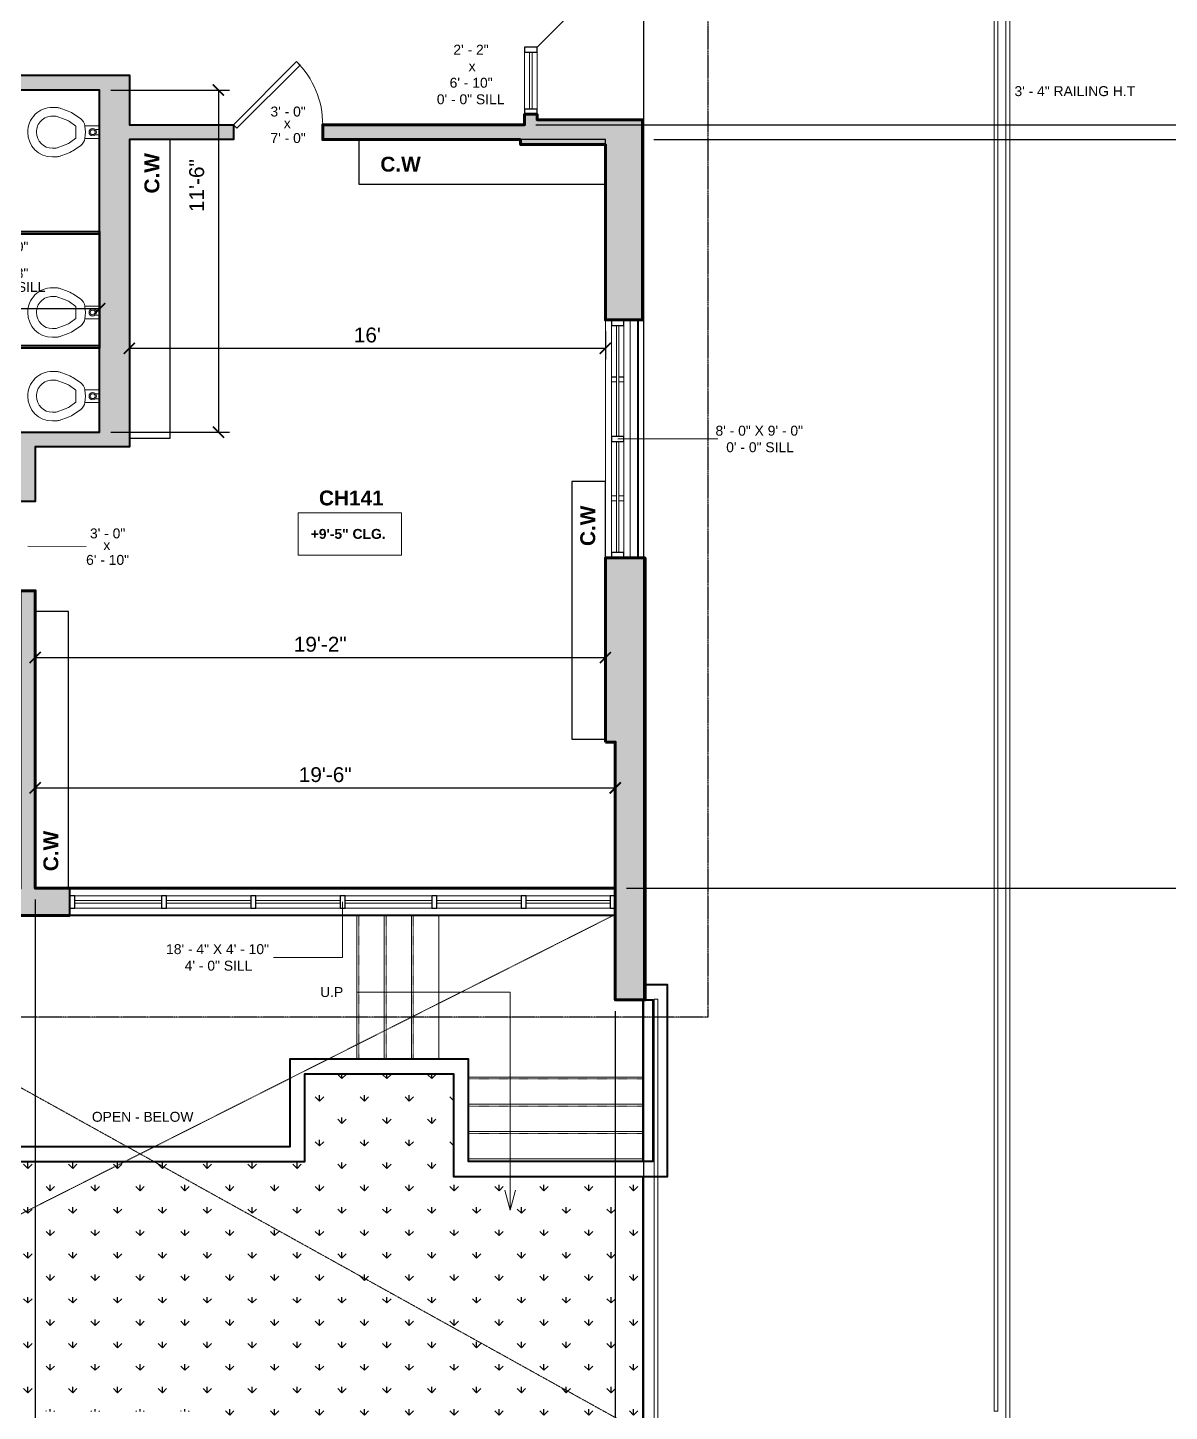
# Model space of a CAD drawing. Header units: inches. Extents: x -2078 to 106214, y -964 to 6385.
# Drawn here: x 26885 to 27346, y 3656 to 4214 of the extents above; entities that cross this region are included whole.
import ezdxf

# ---------------------------------------------------------------- set-up
doc = ezdxf.new("R2010")
doc.units = ezdxf.units.IN
doc.header["$MEASUREMENT"] = 0
doc.linetypes.add('HIDDEN2', pattern=[0.1875, 0.125, -0.0625])
doc.linetypes.add('Overhead 1_16_', pattern=[0.101562, 0.0625, -0.039062])
for name, color, linetype, lineweight in [('A-ANNO', 2, 'Continuous', 5), ('A-ANNO-DIMS', 1, 'Continuous', 9), ('A-CASE', 4, 'Continuous', 9), ('A-DETAIL-1', 4, 'Continuous', 40), ('A-DETAIL-3', 40, 'Continuous', 15), ('A-DETL-THIN', 151, 'Continuous', 9), ('A-DOOR', 1, 'Continuous', 18), ('A-FIXT', 150, 'Continuous', 9), ('A-FLOR', 6, 'Continuous', 18), ('A-GLAZ-CURT', 52, 'Continuous', 9), ('A-GLAZ-CWMG', 51, 'Continuous', 9), ('A-HIDDEN', 2, 'HIDDEN2', 18), ('A-RAILING', 4, 'Continuous', 9), ('A-STRS', 4, 'Continuous', 9), ('A-WALL', 3, 'Continuous', 40), ('A-WINDOWS', 2, 'Continuous', 18), ('Q-CASE', 4, 'Continuous', 30)]:
    doc.layers.add(name, color=color, linetype=linetype, lineweight=lineweight)
doc.layers.add('A-HATCH', color=9, linetype='Continuous')
doc.styles.add('Arial_1', font='arial.ttf', dxfattribs={"height": 0.0625})
doc.styles.add('Arial_2', font='arial.ttf', dxfattribs={"height": 3})
doc.styles.add('Arial_B', font='arialbd.ttf', dxfattribs={"height": 4.5})
doc.styles.add('Arial_B_1', font='arialbd.ttf', dxfattribs={"height": 3})
doc.styles.add('JC', font='arial.ttf', dxfattribs={"height": 0.125})
doc.dimstyles.new('JC-DIMS', dxfattribs={"dimtxt": 0.125, "dimasz": 0.09375, "dimexe": 0.09375, "dimexo": 0.09375, "dimgap": 0.046875, "dimtad": 1, "dimdec": 1, "dimzin": 0, "dimdsep": 46, "dimlunit": 4, "dimtxsty": 'JC', "dimblk": 'ARCHTICK', "dimcen": 0.09, "dimclrd": 1, "dimclre": 1, "dimclrt": 256, "dimadec": 0, "dimazin": 0, "dimtfac": 1, "dimtdec": 1, "dimtofl": 0, "dimtmove": 1, "dimatfit": 3, "dimfxl": 1, "dimtolj": 1, "dimtzin": 0, "dimarcsym": 0})

# ---------------------------------------------------------------- blocks, each defined once
blk = doc.blocks.new('JC_DOOR_SINGLE PANEL - SINGLE DOOR-1525208-3RD FL')
at = {"layer": 'A-DOOR', "lineweight": 30}
for p, q in [((-8.87, -27.04), (16.59, -1.59)), ((18, -3), (-7.46, -28.46)), ((16.59, -1.59), (18, -3)), ((-7.46, -28.46), (-8.87, -27.04))]:
    blk.add_line(p, q, dxfattribs=at)
at = {"layer": 'A-DOOR', "lineweight": 9}
blk.add_arc((18, -3), 36, 180, 225, dxfattribs=at)
blk = doc.blocks.new('System Panel - Glazed-1580688-3RD FL')
at = {"layer": 'A-GLAZ-CURT', "lineweight": 18}
for p, q in [((17.5, 0.5), (-17.5, 0.5)), ((-17.5, 0.5), (-17.5, -0.5)), ((17.5, -0.5), (17.5, 0.5)), ((-17.5, -0.5), (17.5, -0.5))]:
    blk.add_line(p, q, dxfattribs=at)
blk = doc.blocks.new('Instance - Opening - 16_ x 24_-1685121-3RD FL')
at = {"layer": 'A-WINDOWS'}
for p, q in [((-110, -5.5), (-110, 5.5)), ((-110, 5.5), (110, 5.5)), ((110, 5.5), (110, -5.5)), ((110, -5.5), (-110, -5.5))]:
    blk.add_line(p, q, dxfattribs=at)
blk = doc.blocks.new('System Panel - Glazed-V5-3RD FL')
at = {"layer": 'A-GLAZ-CURT', "lineweight": 18}
for p, q in [((17, 0.5), (-17, 0.5)), ((-17, 0.5), (-17, -0.5)), ((17, -0.5), (17, 0.5)), ((-17, -0.5), (17, -0.5))]:
    blk.add_line(p, q, dxfattribs=at)
blk = doc.blocks.new('Rectangular Mullion - 2_5_ x 5_ rectangular-V2-3RD FL')
at = {"layer": 'A-GLAZ-CWMG', "lineweight": 30}
for p, q in [((0, 2.5), (-2, 2.5)), ((-2, 2.5), (-2, -2.5)), ((0, -2.5), (0, 2.5)), ((-2, -2.5), (0, -2.5))]:
    blk.add_line(p, q, dxfattribs=at)
blk = doc.blocks.new('Rectangular Mullion - 2_5_ x 5_ rectangular-V3-3RD FL')
at = {"layer": 'A-GLAZ-CWMG', "lineweight": 30}
for p, q in [((-2, 2.5), (0, 2.5)), ((-2, -2.5), (-2, 2.5)), ((0, 2.5), (0, -2.5)), ((0, -2.5), (-2, -2.5))]:
    blk.add_line(p, q, dxfattribs=at)
blk = doc.blocks.new('Rectangular Mullion - 2_5_ x 5_ rectangular-1575378-3RD FL')
at = {"layer": 'A-GLAZ-CWMG'}
for p, q in [((206.91, 464.57), (171.91, 464.57)), ((206.91, 459.57), (171.91, 459.57))]:
    blk.add_line(p, q, dxfattribs=at)
blk = doc.blocks.new('Rectangular Mullion - 2_5_ x 5_ rectangular-V4-3RD FL')
at = {"layer": 'A-GLAZ-CWMG', "lineweight": 30}
for p, q in [((-1, 2.5), (1, 2.5)), ((-1, -2.5), (-1, 2.5)), ((1, 2.5), (1, -2.5)), ((1, -2.5), (-1, -2.5))]:
    blk.add_line(p, q, dxfattribs=at)
blk = doc.blocks.new('Rectangular Mullion - 2_5_ x 5_ rectangular-1580683-3RD FL')
at = {"layer": 'A-GLAZ-CWMG'}
for p, q in [((-513.2, -381.94), (-547.2, -381.94)), ((-513.2, -386.94), (-547.2, -386.94))]:
    blk.add_line(p, q, dxfattribs=at)
blk = doc.blocks.new('Door-Curtain-Wall-Double-Storefront - Door-Curtain-Wall-Double-Storefront-1672611-3RD FL')
at = {"layer": 'A-DOOR', "lineweight": 9}
for p, q in [((-11.56, 26.94), (-36, 2.5)), ((11.56, 26.94), (36, 2.5))]:
    blk.add_line(p, q, dxfattribs=at)
for centre, start, end in [((-36, 0.5), 360, 47.2514), ((36, 0.5), 132.7486, 180)]:
    blk.add_arc(centre, 36, start, end, dxfattribs=at)
blk = doc.blocks.new('System Panel - Glazed-1672614-3RD FL')
at = {"layer": 'A-GLAZ-CURT', "lineweight": 18}
for p, q in [((11.5, 0.5), (-11.5, 0.5)), ((-11.5, 0.5), (-11.5, -0.5)), ((11.5, -0.5), (11.5, 0.5)), ((-11.5, -0.5), (11.5, -0.5))]:
    blk.add_line(p, q, dxfattribs=at)
blk = doc.blocks.new('Rectangular Mullion - 2_5_ x 5_ rectangular-1579280-3RD FL')
at = {"layer": 'A-GLAZ-CWMG'}
for p, q in [((978.8, 182.32), (978.8, 205.32)), ((983.8, 205.32), (983.8, 182.32))]:
    blk.add_line(p, q, dxfattribs=at)
blk = doc.blocks.new('Rectangular Mullion - 2_5_ x 5_ rectangular-1672617-3RD FL')
at = {"layer": 'A-GLAZ-CWMG', "lineweight": 30}
for p, q in [((-2, 2.5), (0, 2.5)), ((-2, -2.5), (-2, 2.5)), ((0, 2.5), (0, -2.5)), ((0, -2.5), (-2, -2.5))]:
    blk.add_line(p, q, dxfattribs=at)
blk = doc.blocks.new('Rectangular Mullion - 2_5_ x 5_ rectangular-1672610-3RD FL')
at = {"layer": 'A-GLAZ-CWMG', "lineweight": 30}
for p, q in [((-1, 2.5), (1, 2.5)), ((-1, -2.5), (-1, 2.5)), ((1, 2.5), (1, -2.5)), ((1, -2.5), (-1, -2.5))]:
    blk.add_line(p, q, dxfattribs=at)
blk = doc.blocks.new('Instance - Opening - 16_ x 24_-1672996-3RD FL')
at = {"layer": 'A-WINDOWS'}
for p, q in [((-48, -5), (-48, 5)), ((-48, 5), (48, 5)), ((48, 5), (48, -5)), ((48, -5), (-48, -5))]:
    blk.add_line(p, q, dxfattribs=at)
blk = doc.blocks.new('System Panel - Glazed-1673832-3RD FL')
at = {"layer": 'A-GLAZ-CURT', "lineweight": 18}
for p, q in [((22.39, 0.5), (-22.39, 0.5)), ((-22.39, 0.5), (-22.39, -0.5)), ((22.39, -0.5), (22.39, 0.5)), ((-22.39, -0.5), (22.39, -0.5))]:
    blk.add_line(p, q, dxfattribs=at)
blk = doc.blocks.new('System Panel - Glazed-1673833-3RD FL')
at = {"layer": 'A-GLAZ-CURT', "lineweight": 18}
for p, q in [((22.39, 0.5), (-22.39, 0.5)), ((-22.39, 0.5), (-22.39, -0.5)), ((22.39, -0.5), (22.39, 0.5)), ((-22.39, -0.5), (22.39, -0.5))]:
    blk.add_line(p, q, dxfattribs=at)
blk = doc.blocks.new('Rectangular Mullion - 2_5_ x 5_ rectangular-1673836-3RD FL')
at = {"layer": 'A-GLAZ-CWMG', "lineweight": 30}
for p, q in [((0, 2.5), (-2, 2.5)), ((-2, 2.5), (-2, -2.5)), ((0, -2.5), (0, 2.5)), ((-2, -2.5), (0, -2.5))]:
    blk.add_line(p, q, dxfattribs=at)
blk = doc.blocks.new('Rectangular Mullion - 2_5_ x 5_ rectangular-1673818-3RD FL')
at = {"layer": 'A-GLAZ-CWMG'}
for p, q in [((1013.86, -24.7), (1013.86, -3.93)), ((1018.86, -3.93), (1018.86, -24.7)), ((1015.86, -24.7), (1013.86, -24.7)), ((1018.86, -24.7), (1016.86, -24.7))]:
    blk.add_line(p, q, dxfattribs=at)
blk = doc.blocks.new('Rectangular Mullion - 2_5_ x 5_ rectangular-1673819-3RD FL')
at = {"layer": 'A-GLAZ-CWMG'}
for p, q in [((1013.86, -72.59), (1013.86, -50.7)), ((1018.86, -50.7), (1018.86, -72.59)), ((1015.86, -72.59), (1013.86, -72.59)), ((1018.86, -72.59), (1016.86, -72.59))]:
    blk.add_line(p, q, dxfattribs=at)
blk = doc.blocks.new('Rectangular Mullion - 2_5_ x 5_ rectangular-1673820-3RD FL')
at = {"layer": 'A-GLAZ-CWMG'}
for p, q in [((1013.86, -74.59), (1015.86, -74.59)), ((1013.86, -95.47), (1013.86, -74.59)), ((1016.86, -74.59), (1018.86, -74.59)), ((1018.86, -74.59), (1018.86, -95.47))]:
    blk.add_line(p, q, dxfattribs=at)
blk = doc.blocks.new('Rectangular Mullion - 2_5_ x 5_ rectangular-1673821-3RD FL')
at = {"layer": 'A-GLAZ-CWMG'}
for p, q in [((1013.86, -26.7), (1015.86, -26.7)), ((1013.86, -48.7), (1013.86, -26.7)), ((1016.86, -26.7), (1018.86, -26.7)), ((1018.86, -26.7), (1018.86, -48.7))]:
    blk.add_line(p, q, dxfattribs=at)
blk = doc.blocks.new('Rectangular Mullion - 2_5_ x 5_ rectangular-1673822-3RD FL')
at = {"layer": 'A-GLAZ-CWMG'}
for p, q in [((-1, 0.5), (-1, 2.5)), ((-1, 2.5), (1, 2.5)), ((1, 2.5), (1, 0.5)), ((-1, -2.5), (-1, -0.5)), ((1, -2.5), (-1, -2.5)), ((1, -0.5), (1, -2.5))]:
    blk.add_line(p, q, dxfattribs=at)
blk = doc.blocks.new('Rectangular Mullion - 2_5_ x 5_ rectangular-1673838-3RD FL')
at = {"layer": 'A-GLAZ-CWMG', "lineweight": 30}
for p, q in [((-2, 2.5), (0, 2.5)), ((-2, -2.5), (-2, 2.5)), ((0, 2.5), (0, -2.5)), ((0, -2.5), (-2, -2.5))]:
    blk.add_line(p, q, dxfattribs=at)
blk = doc.blocks.new('Rectangular Mullion - 2_5_ x 5_ rectangular-1673829-3RD FL')
at = {"layer": 'A-GLAZ-CWMG', "lineweight": 30}
for p, q in [((-1, 2.5), (1, 2.5)), ((-1, -2.5), (-1, 2.5)), ((1, 2.5), (1, -2.5)), ((1, -2.5), (-1, -2.5))]:
    blk.add_line(p, q, dxfattribs=at)
blk = doc.blocks.new('Top Rail Type - Top Rail_Internal_-1673952-3RD FL')
at = {"layer": 'A-RAILING'}
for p, q in [((1168.2, 290.14), (1168.2, -441.86)), ((1169.7, -441.86), (1169.7, 290.14)), ((1168.86, -441.86), (1169.04, -441.86))]:
    blk.add_line(p, q, dxfattribs=at)
blk = doc.blocks.new('Top Rail Type - Top Rail_Internal_-V8-3RD FL')
at = {"layer": 'A-RAILING'}
for p, q in [((1168.2, 290.14), (1168.2, -441.86)), ((1169.7, 290.14), (1169.7, -441.86)), ((1169.7, -441.86), (1168.2, -441.86))]:
    blk.add_line(p, q, dxfattribs=at)
blk = doc.blocks.new('Top Rail Type - Top Rail_Internal_-1673970-3RD FL')
at = {"layer": 'A-RAILING'}
for p, q in [((1031.08, -275.68), (1031.08, -453.18)), ((1031.92, -275.68), (1031.74, -275.68)), ((1032.58, -454.68), (1032.58, -275.68)), ((936.83, -453.84), (936.83, -454.02)), ((936.83, -454.68), (1032.58, -454.68)), ((1031.08, -453.18), (952.93, -453.18))]:
    blk.add_line(p, q, dxfattribs=at)
blk.add_open_spline([(1031.74, -453.84), (1031.75, -453.85), (1031.78, -453.89), (1031.83, -453.93), (1031.88, -453.98), (1031.91, -454.01), (1031.92, -454.02)], degree=3, knots=[0.46086968, 0.46086968, 0.46086968, 0.46086968, 0.47916667, 0.5, 0.52083333, 0.53913032, 0.53913032, 0.53913032, 0.53913032], dxfattribs=at)
blk = doc.blocks.new('Top Rail Type - Top Rail_Internal_-V9-3RD FL')
at = {"layer": 'A-RAILING'}
for p, q in [((1032.58, -275.68), (1031.08, -275.68)), ((1031.08, -275.68), (1031.08, -453.18)), ((1032.58, -275.68), (1032.58, -454.68)), ((936.83, -454.68), (936.83, -453.18)), ((1032.58, -454.68), (936.83, -454.68)), ((1031.08, -453.18), (952.93, -453.18))]:
    blk.add_line(p, q, dxfattribs=at)
blk = doc.blocks.new('M_Toilet-Commercial-Wall-3D - 380mm Seat Height-1677993-3RD FL')
at = {"layer": 'A-FIXT'}
for p, q in [((5.94, 25), (5.94, 23.71)), ((6.18, 22.34), (7.5, 18.72)), ((9.44, 23.71), (9.44, 25)), ((10.79, 19.92), (9.47, 23.53)), ((22.41, 23.53), (21.1, 19.92)), ((22.44, 25), (22.44, 23.71)), ((24.38, 18.72), (25.7, 22.34)), ((25.94, 23.71), (25.94, 25)), ((13.47, 15.65), (11.69, 18.18)), ((20.19, 18.18), (18.42, 15.65)), ((8.82, 16.18), (10.6, 13.64)), ((13.44, 11.96), (13.44, 6)), ((13.47, 15.65), (18.42, 15.65)), ((18.44, 6), (18.44, 11.96)), ((21.28, 13.64), (23.06, 16.18)), ((14.93, 6), (14.93, 7.67)), ((16.95, 6), (16.95, 7.67))]:
    blk.add_line(p, q, dxfattribs=at)
for centre, radius, start, end in [((15.94, 25), 10, 90, 180), ((15.94, 25), 10, 360, 90), ((15.94, 25), 6.5, 90, 180), ((15.94, 25), 6.5, 360, 90), ((9.94, 23.71), 4, 180, 200), ((21.94, 23.71), 4, 340, 0), ((17.83, 22.48), 11, 200, 215), ((17.83, 22.48), 7.5, 200, 215), ((14.05, 22.48), 7.5, 325, 340), ((14.05, 22.48), 11, 325, 340), ((13.88, 15.93), 4, 215, 263.7549), ((15.9, 21.78), 10.07, 255.8499, 284.1501), ((18.01, 15.93), 4, 276.2451, 325), ((15.94, 8.78), 1.5, 360, 180), ((15.94, 8.78), 1.5, 180, 0), ((15.94, 8.78), 1, 360, 180), ((15.94, 8.78), 1, 180, 360)]:
    blk.add_arc(centre, radius, start, end, dxfattribs=at)
blk = doc.blocks.new('Casework 24 - Casework 10-1694890-3RD FL')
at = {"layer": 'Q-CASE'}
for p, q in [((-492.8, -208.74), (-592.22, -208.74)), ((-592.22, -208.74), (-592.22, -226.71)), ((-492.8, -226.71), (-492.8, -208.74)), ((-592.22, -226.71), (-492.8, -226.71))]:
    blk.add_line(p, q, dxfattribs=at)
blk = doc.blocks.new('Casework 25 - Casework 10-1694975-3RD FL')
at = {"layer": 'Q-CASE'}
for p, q in [((-600.76, -169.3), (-617.19, -169.3)), ((-617.19, -169.3), (-617.19, -289.81)), ((-600.76, -289.81), (-600.76, -169.3)), ((-617.19, -289.81), (-600.76, -289.81))]:
    blk.add_line(p, q, dxfattribs=at)
blk = doc.blocks.new('Casework 26 - Casework 10-1695036-3RD FL')
at = {"layer": 'Q-CASE'}
for p, q in [((-600.76, -169.3), (-614.26, -169.3)), ((-614.26, -169.3), (-614.26, -280.92)), ((-600.76, -280.92), (-600.76, -169.3)), ((-614.26, -280.92), (-600.76, -280.92))]:
    blk.add_line(p, q, dxfattribs=at)
blk = doc.blocks.new('Casework 27 - Casework 10-1695098-3RD FL')
at = {"layer": 'Q-CASE'}
for p, q in [((-600.76, -176.96), (-614.26, -176.96)), ((-614.26, -176.96), (-614.26, -280.92)), ((-600.76, -280.92), (-600.76, -176.96)), ((-614.26, -280.92), (-600.76, -280.92))]:
    blk.add_line(p, q, dxfattribs=at)
blk = doc.blocks.new('_ArchTick')
at = {"color": 0, "linetype": 'ByBlock', "const_width": 0.15}
blk.add_lwpolyline([(-0.5, -0.5), (0.5, 0.5)], dxfattribs=at)
blk = doc.blocks.new('*D771')
at = {"layer": 'A-ANNO-DIMS', "color": 1, "lineweight": -2, "transparency": 16777216}
for p, q in [((27137.82, 4169.02), (27474.21, 4169.02)), ((27469.71, 3867.02), (27469.71, 4169.02)), ((27126.82, 3867.02), (27474.21, 3867.02))]:
    blk.add_line(p, q, dxfattribs=at)
at = {"layer": 'Defpoints', "color": 0, "transparency": 16777216}
for p in [(27133.32, 4169.02), (27469.71, 4169.02), (27122.32, 3867.02)]:
    blk.add_point(p, dxfattribs=at)
at = {"layer": 'A-ANNO-DIMS', "color": 1, "lineweight": -2, "transparency": 16777216, "xscale": 4.5, "yscale": 4.5, "zscale": 4.5}
for p, rotation in [((27469.71, 4169.02), 90), ((27469.71, 3867.02), 270)]:
    blk.add_blockref('_ArchTick', p, dxfattribs=dict(at, rotation=rotation))
at = {"layer": 'A-ANNO-DIMS', "transparency": 16777216, "insert": (27464.4, 4018.02), "char_height": 6, "width": 0.4874, "attachment_point": 5, "rotation": 90, "style": 'JC'}
blk.add_mtext('\\A1;25\'-2"', dxfattribs=at)
blk = doc.blocks.new('*D773')
at = {"layer": 'A-ANNO-DIMS', "color": 1, "lineweight": -2, "transparency": 16777216}
for p, q in [((26888.32, 3862.52), (26888.32, 3379.5)), ((27122.32, 3817.45), (27122.32, 3379.5)), ((26888.32, 3384), (27122.32, 3384))]:
    blk.add_line(p, q, dxfattribs=at)
at = {"layer": 'Defpoints', "color": 0, "transparency": 16777216}
for p in [(26888.32, 3867.02), (27122.32, 3821.95), (27122.32, 3384)]:
    blk.add_point(p, dxfattribs=at)
at = {"layer": 'A-ANNO-DIMS', "color": 1, "lineweight": -2, "transparency": 16777216, "xscale": 4.5, "yscale": 4.5, "zscale": 4.5, "rotation": 180}
blk.add_blockref('_ArchTick', (26888.32, 3384), dxfattribs=at)
at = {"layer": 'A-ANNO-DIMS', "color": 1, "lineweight": -2, "transparency": 16777216, "xscale": 4.5, "yscale": 4.5, "zscale": 4.5}
blk.add_blockref('_ArchTick', (27122.32, 3384), dxfattribs=at)
at = {"layer": 'A-ANNO-DIMS', "transparency": 16777216, "insert": (27005.32, 3389.32), "char_height": 6, "width": 0.4874, "attachment_point": 5, "style": 'JC'}
blk.add_mtext('\\A1;19\'-6"', dxfattribs=at)
blk = doc.blocks.new('*D797')
at = {"layer": 'A-ANNO-DIMS', "color": 1, "lineweight": -2, "transparency": 16777216}
for p, q in [((27138.26, 4553.02), (27510.8, 4553.02)), ((27506.3, 3867.02), (27506.3, 4553.02)), ((27126.82, 3867.02), (27510.8, 3867.02))]:
    blk.add_line(p, q, dxfattribs=at)
at = {"layer": 'Defpoints', "color": 0, "transparency": 16777216}
for p in [(27133.76, 4553.02), (27506.3, 4553.02), (27122.32, 3867.02)]:
    blk.add_point(p, dxfattribs=at)
at = {"layer": 'A-ANNO-DIMS', "color": 1, "lineweight": -2, "transparency": 16777216, "xscale": 4.5, "yscale": 4.5, "zscale": 4.5}
for p, rotation in [((27506.3, 4553.02), 90), ((27506.3, 3867.02), 270)]:
    blk.add_blockref('_ArchTick', p, dxfattribs=dict(at, rotation=rotation))
at = {"layer": 'A-ANNO-DIMS', "transparency": 16777216, "insert": (27500.98, 4210.02), "char_height": 6, "width": 0.4874, "attachment_point": 5, "rotation": 90, "style": 'JC'}
blk.add_mtext('\\A1;57\'-2"', dxfattribs=at)
blk = doc.blocks.new('*D799')
at = {"layer": 'A-ANNO-DIMS', "color": 1, "lineweight": -2, "transparency": 16777216}
for p, q in [((27088.64, 4308.41), (27474.21, 4308.41)), ((27469.71, 4175.02), (27469.71, 4308.41)), ((27090.26, 4175.02), (27474.21, 4175.02))]:
    blk.add_line(p, q, dxfattribs=at)
at = {"layer": 'Defpoints', "color": 0, "transparency": 16777216}
for p in [(27084.14, 4308.41), (27469.71, 4308.41), (27085.76, 4175.02)]:
    blk.add_point(p, dxfattribs=at)
at = {"layer": 'A-ANNO-DIMS', "color": 1, "lineweight": -2, "transparency": 16777216, "xscale": 4.5, "yscale": 4.5, "zscale": 4.5}
for p, rotation in [((27469.71, 4308.41), 90), ((27469.71, 4175.02), 270)]:
    blk.add_blockref('_ArchTick', p, dxfattribs=dict(at, rotation=rotation))
at = {"layer": 'A-ANNO-DIMS', "transparency": 16777216, "insert": (27460.44, 4241.71), "char_height": 6, "width": 0.7487, "attachment_point": 5, "rotation": 90, "style": 'JC'}
blk.add_mtext('\\A1;11\'-1{\\H1x;\\S1/2;}"', dxfattribs=at)
blk = doc.blocks.new('*D805')
at = {"layer": 'A-ANNO-DIMS', "color": 1, "lineweight": -2, "transparency": 16777216}
for p, q in [((26754.32, 4102.01), (26754.32, 4096.36)), ((26754.32, 4100.86), (26914.32, 4100.86)), ((26914.32, 4102.01), (26914.32, 4096.36))]:
    blk.add_line(p, q, dxfattribs=at)
at = {"layer": 'Defpoints', "color": 0, "transparency": 16777216}
for p in [(26754.32, 4106.51), (26914.32, 4106.51), (26914.32, 4100.86)]:
    blk.add_point(p, dxfattribs=at)
at = {"layer": 'A-ANNO-DIMS', "color": 1, "lineweight": -2, "transparency": 16777216, "xscale": 4.5, "yscale": 4.5, "zscale": 4.5, "rotation": 180}
blk.add_blockref('_ArchTick', (26754.32, 4100.86), dxfattribs=at)
at = {"layer": 'A-ANNO-DIMS', "color": 1, "lineweight": -2, "transparency": 16777216, "xscale": 4.5, "yscale": 4.5, "zscale": 4.5}
blk.add_blockref('_ArchTick', (26914.32, 4100.86), dxfattribs=at)
at = {"layer": 'A-ANNO-DIMS', "transparency": 16777216, "insert": (26834.32, 4106.17), "char_height": 6, "width": 0.4874, "attachment_point": 5, "style": 'JC'}
blk.add_mtext('\\A1;13\'-4"', dxfattribs=at)
blk = doc.blocks.new('*D807')
at = {"layer": 'A-ANNO-DIMS', "color": 1, "lineweight": -2, "transparency": 16777216}
for p, q in [((26888.32, 3908.66), (26888.32, 3903)), ((26888.32, 3907.5), (27122.32, 3907.5)), ((27122.32, 3908.66), (27122.32, 3903))]:
    blk.add_line(p, q, dxfattribs=at)
at = {"layer": 'Defpoints', "color": 0, "transparency": 16777216}
for p in [(26888.32, 3913.16), (27122.32, 3913.16), (27122.32, 3907.5)]:
    blk.add_point(p, dxfattribs=at)
at = {"layer": 'A-ANNO-DIMS', "color": 1, "lineweight": -2, "transparency": 16777216, "xscale": 4.5, "yscale": 4.5, "zscale": 4.5, "rotation": 180}
blk.add_blockref('_ArchTick', (26888.32, 3907.5), dxfattribs=at)
at = {"layer": 'A-ANNO-DIMS', "color": 1, "lineweight": -2, "transparency": 16777216, "xscale": 4.5, "yscale": 4.5, "zscale": 4.5}
blk.add_blockref('_ArchTick', (27122.32, 3907.5), dxfattribs=at)
at = {"layer": 'A-ANNO-DIMS', "transparency": 16777216, "insert": (27005.32, 3912.81), "char_height": 6, "width": 0.4874, "attachment_point": 5, "style": 'JC'}
blk.add_mtext('\\A1;19\'-6"', dxfattribs=at)
blk = doc.blocks.new('*D809')
at = {"layer": 'A-ANNO-DIMS', "color": 1, "lineweight": -2, "transparency": 16777216}
for p, q in [((26888.32, 3961.25), (26888.32, 3955.59)), ((26888.32, 3960.09), (27118.32, 3960.09)), ((27118.32, 3961.25), (27118.32, 3955.59))]:
    blk.add_line(p, q, dxfattribs=at)
at = {"layer": 'Defpoints', "color": 0, "transparency": 16777216}
for p in [(26888.32, 3965.75), (27118.32, 3965.75), (27118.32, 3960.09)]:
    blk.add_point(p, dxfattribs=at)
at = {"layer": 'A-ANNO-DIMS', "color": 1, "lineweight": -2, "transparency": 16777216, "xscale": 4.5, "yscale": 4.5, "zscale": 4.5, "rotation": 180}
blk.add_blockref('_ArchTick', (26888.32, 3960.09), dxfattribs=at)
at = {"layer": 'A-ANNO-DIMS', "color": 1, "lineweight": -2, "transparency": 16777216, "xscale": 4.5, "yscale": 4.5, "zscale": 4.5}
blk.add_blockref('_ArchTick', (27118.32, 3960.09), dxfattribs=at)
at = {"layer": 'A-ANNO-DIMS', "transparency": 16777216, "insert": (27003.32, 3965.4), "char_height": 6, "width": 0.4874, "attachment_point": 5, "style": 'JC'}
blk.add_mtext('\\A1;19\'-2"', dxfattribs=at)
blk = doc.blocks.new('*D811')
at = {"layer": 'A-ANNO-DIMS', "color": 1, "lineweight": -2, "transparency": 16777216}
for p, q in [((27118.32, 4091.75), (27118.32, 4080.36)), ((26926.32, 4086.01), (26926.32, 4080.36)), ((26926.32, 4084.86), (27118.32, 4084.86))]:
    blk.add_line(p, q, dxfattribs=at)
at = {"layer": 'Defpoints', "color": 0, "transparency": 16777216}
for p in [(27118.32, 4096.25), (26926.32, 4090.51), (27118.32, 4084.86)]:
    blk.add_point(p, dxfattribs=at)
at = {"layer": 'A-ANNO-DIMS', "color": 1, "lineweight": -2, "transparency": 16777216, "xscale": 4.5, "yscale": 4.5, "zscale": 4.5, "rotation": 180}
blk.add_blockref('_ArchTick', (26926.32, 4084.86), dxfattribs=at)
at = {"layer": 'A-ANNO-DIMS', "color": 1, "lineweight": -2, "transparency": 16777216, "xscale": 4.5, "yscale": 4.5, "zscale": 4.5}
blk.add_blockref('_ArchTick', (27118.32, 4084.86), dxfattribs=at)
at = {"layer": 'A-ANNO-DIMS', "transparency": 16777216, "insert": (27022.32, 4090.17), "char_height": 6, "width": 0.4874, "attachment_point": 5, "style": 'JC'}
blk.add_mtext("\\A1;16'", dxfattribs=at)
blk = doc.blocks.new('*D705')
at = {"layer": 'A-ANNO-DIMS', "color": 1, "lineweight": -2, "transparency": 16777216}
for p, q in [((26918.82, 4189.02), (26966.74, 4189.02)), ((26962.24, 4189.02), (26962.24, 4051.02)), ((26918.82, 4051.02), (26966.74, 4051.02))]:
    blk.add_line(p, q, dxfattribs=at)
at = {"layer": 'Defpoints', "color": 0, "transparency": 16777216}
for p in [(26914.32, 4189.02), (26914.32, 4051.02), (26962.24, 4051.02)]:
    blk.add_point(p, dxfattribs=at)
at = {"layer": 'A-ANNO-DIMS', "color": 1, "lineweight": -2, "transparency": 16777216, "xscale": 4.5, "yscale": 4.5, "zscale": 4.5}
for p, rotation in [((26962.24, 4189.02), 90), ((26962.24, 4051.02), 270)]:
    blk.add_blockref('_ArchTick', p, dxfattribs=dict(at, rotation=rotation))
at = {"layer": 'A-ANNO-DIMS', "transparency": 16777216, "insert": (26950.45, 4139.79), "char_height": 6, "width": 0.4874, "attachment_point": 1, "rotation": 90, "line_spacing_factor": 0.941778, "style": 'JC'}
blk.add_mtext('\\A1;11\'-6"', dxfattribs=at)
blk = doc.blocks.new('*D847')
at = {"layer": 'A-ANNO-DIMS', "color": 1, "lineweight": -2, "transparency": 16777216}
for p, q in [((27133.76, 4411.52), (27133.76, 3338.45)), ((25168.76, 3666.42), (25168.76, 3338.45)), ((25168.76, 3342.95), (27133.76, 3342.95))]:
    blk.add_line(p, q, dxfattribs=at)
at = {"layer": 'Defpoints', "color": 0, "transparency": 16777216}
for p in [(27133.76, 4416.02), (25168.76, 3670.92), (27133.76, 3342.95)]:
    blk.add_point(p, dxfattribs=at)
at = {"layer": 'A-ANNO-DIMS', "color": 1, "lineweight": -2, "transparency": 16777216, "xscale": 4.5, "yscale": 4.5, "zscale": 4.5, "rotation": 180}
blk.add_blockref('_ArchTick', (25168.76, 3342.95), dxfattribs=at)
at = {"layer": 'A-ANNO-DIMS', "color": 1, "lineweight": -2, "transparency": 16777216, "xscale": 4.5, "yscale": 4.5, "zscale": 4.5}
blk.add_blockref('_ArchTick', (27133.76, 3342.95), dxfattribs=at)
at = {"layer": 'A-ANNO-DIMS', "transparency": 16777216, "insert": (26151.26, 3348.27), "char_height": 6, "width": 0.5739, "attachment_point": 5, "style": 'JC'}
blk.add_mtext('\\A1;163\'-9"', dxfattribs=at)
blk = doc.blocks.new('JC- existing door Tag_quad - JC- existing door Tag_quad-839775-3RD FL')
at = {"layer": 'A-ANNO', "insert": (-0.0234, 0.0378), "char_height": 0.0625, "width": 0.0505, "attachment_point": 1, "style": 'Arial_1', "bg_fill": 2}
blk.add_mtext('x', dxfattribs=at)
blk = doc.blocks.new('*E704')
at = {"layer": 'A-DETAIL-3'}
blk.add_line((0.4554, 19.6216), (0.4554, 5.6976), dxfattribs=at)

msp = doc.modelspace()

# ---------------------------------------------------------------- hatches: boundary and pattern name
at = {"layer": 'A-HATCH'}
h = msp.add_hatch(color=256, dxfattribs=at)
h.dxf.hatch_style = 1
h.paths.add_polyline_path([(27133.316, 4177.021), (27090.759, 4177.021), (27090.759, 4179.271), (27085.759, 4179.271), (27085.759, 4175.021), (27004.316, 4175.021), (27004.316, 4169.021), (27084.151, 4169.021), (27118.316, 4169.021), (27118.316, 4151.052), (27118.316, 4096.251), (27128.316, 4096.251), (27133.316, 4096.251)])
h.paths.add_polyline_path([(27134.316, 4000.251), (27118.316, 4000.251), (27118.316, 3927.207), (27118.316, 3925.951), (27122.316, 3925.951), (27122.316, 3821.951), (27134.316, 3821.951)])
h = msp.add_hatch(color=256, dxfattribs=at)
h.dxf.hatch_style = 1
h.paths.add_polyline_path([(27128.527, 4177.021), (27090.759, 4177.021), (27090.759, 4179.271), (27088.694, 4179.271, 0.0378555), (27087.915, 4178.321, 0.0390327), (27087.133, 4179.271), (27085.759, 4179.271), (27085.759, 4175.021), (27072.686, 4175.021, 0.2949712), (27074.666, 4169.021), (27084.151, 4169.021), (27084.151, 4167.021), (27118.316, 4167.021), (27118.316, 4148.788, 0.1974288), (27121.459, 4150.803, 0.520567), (27128.926, 4152.833, 0.5205671), (27128.926, 4166.438, 0.4212012)])
h = msp.add_hatch(color=256, dxfattribs=at)
h.dxf.hatch_style = 1
h.paths.add_polyline_path([(26902.316, 3867.021), (26888.316, 3867.021), (26888.316, 3978.633), (26888.316, 3987.021), (26882.316, 3987.021), (26882.316, 3867.021), (26868.316, 3867.021), (26868.316, 3856.021), (26902.316, 3856.021)])
h = msp.add_hatch(dxfattribs=at)
h.set_pattern_fill('FP_2', color=254, scale=64, style=0, pattern_type=2)
h.set_pattern_definition([(90, (26106.959, 4097.954), (-9.051, 9.051), [2.4, -15.702]), (45, (26106.959, 4097.954), (-9.05097, 9.05097), [2.4, -10.4]), (135, (26106.959, 4097.954), (-9.05097, -9.05097), [2.4, -10.4])])
h.paths.add_polyline_path([(27059.65, 3644.771), (27059.893, 3644.771), (27059.893, 3649.21), (27133.316, 3649.21), (27133.316, 3750.766), (27057.106, 3750.766), (27057.106, 3792.12), (26997.106, 3792.12), (26997.106, 3756.766), (26864.717, 3756.766), (26864.717, 3655.923), (26951.643, 3655.923), (26951.643, 3644.771), (27049.308, 3644.771)])

# ---------------------------------------------------------------- linework, layer by layer
at = {"layer": 'A-ANNO'}
for p, q in [((27123.316, 4048.251), (27163.753, 4048.264)), ((26885.316, 4005.021), (26908.856, 4004.812)), ((27012.316, 3861.521), (27012.316, 3839.109)), ((27012.316, 3839.109), (26984.466, 3839.122)), ((27079.946, 3825.148), (27018.227, 3825.148)), ((27079.946, 3737.192), (27079.946, 3825.148)), ((27079.946, 3737.192), (27077.802, 3745.192)), ((27079.946, 3737.192), (27082.09, 3745.192))]:
    msp.add_line(p, q, dxfattribs=at)
at = {"layer": 'A-ANNO', "color": 250}
msp.add_line((27018.227, 3825.148), (27018.067, 3825.148), dxfattribs=at)
at = {"layer": 'A-ANNO', "flags": 128}
msp.add_lwpolyline([(26994.345, 4018.416), (27036.081, 4018.416), (27036.081, 4001.348), (26994.345, 4001.348)], close=True, dxfattribs=at)
at = {"layer": 'A-DETL-THIN'}
msp.add_line((27133.316, 3649.21), (27133.316, 3750.766), dxfattribs=at)
at = {"layer": 'A-FLOR'}
for p, q in [((27279.858, 3609.787), (27279.858, 4343.254)), ((27133.316, 3821.951), (27133.316, 3756.766))]:
    msp.add_line(p, q, dxfattribs=at)
at = {"layer": 'A-HIDDEN'}
for p, q in [((27122.316, 3856.442), (26757.316, 3672.509)), ((26758.449, 3855.421), (27138.04, 3644.771))]:
    msp.add_line(p, q, dxfattribs=at)
at = {"layer": 'A-STRS'}
for p, q in [((27018.106, 3856.021), (27018.106, 3798.12)), ((27029.106, 3856.021), (27029.106, 3798.12)), ((27040.106, 3856.021), (27040.106, 3798.12)), ((27051.106, 3856.021), (27051.106, 3798.12)), ((27133.316, 3790.854), (27063.106, 3790.854)), ((27133.316, 3779.854), (27063.106, 3779.854)), ((27133.316, 3768.854), (27063.106, 3768.854)), ((27133.316, 3757.854), (27063.106, 3757.854))]:
    msp.add_line(p, q, dxfattribs=at)
at = {"layer": 'A-STRS', "linetype": 'Overhead 1_16_'}
for p, q in [((27018.856, 3856.021), (27018.856, 3798.12)), ((27029.856, 3856.021), (27029.856, 3798.12)), ((27040.856, 3856.021), (27040.856, 3798.12)), ((27133.316, 3790.104), (27063.106, 3790.104)), ((27133.316, 3779.104), (27063.106, 3779.104)), ((27133.316, 3768.104), (27063.106, 3768.104)), ((27133.316, 3757.104), (27063.106, 3757.104))]:
    msp.add_line(p, q, dxfattribs=at)
at = {"layer": 'A-WALL'}
for p, q in [((26914.316, 4130.897), (26914.316, 4131.897)), ((26914.316, 4131.897), (26914.316, 4084.897)), ((27122.443, 4096.021), (27122.443, 4096.251)), ((27131.443, 4096.251), (27131.443, 4000.251)), ((26914.316, 4084.897), (26914.316, 4085.897)), ((27122.443, 4000.251), (27122.443, 4000.481))]:
    msp.add_line(p, q, dxfattribs=at)
at = {"layer": 'A-WALL', "lineweight": 60}
msp.add_line((26868.316, 3856.021), (26902.316, 3856.021), dxfattribs=at)
at = {"layer": 'A-WALL'}
for points in [[(26808.805, 4195.021), (26926.316, 4195.021), (26926.316, 4175.021), (26968.316, 4175.021), (26968.316, 4169.021), (26926.316, 4169.021), (26926.316, 4045.021), (26888.316, 4045.021), (26888.316, 4023.021), (26882.316, 4023.021)], [(26859.311, 4131.897), (26914.316, 4131.897), (26914.316, 4189.021), (26818.805, 4189.021)], [(26866.816, 4085.897), (26914.316, 4085.897), (26914.316, 4130.897), (26866.816, 4130.897)], [(26866.816, 4051.021), (26914.316, 4051.021), (26914.316, 4084.897), (26866.816, 4084.897)], [(27122.316, 3856.021), (26902.316, 3856.021), (26902.316, 3867.021)], [(27134.316, 3822.065), (27137.447, 3822.065), (27137.447, 3756.766), (27063.106, 3756.766), (27063.106, 3798.12), (26991.106, 3798.12), (26991.106, 3762.766), (26858.717, 3762.766), (26858.717, 3651.923), (26864.717, 3651.923), (26864.717, 3655.923), (26864.717, 3756.766), (26997.106, 3756.766), (26997.106, 3792.12), (27057.106, 3792.12), (27057.106, 3750.766), (27133.316, 3750.766), (27138.04, 3750.766), (27143.447, 3750.766), (27143.447, 3828.065), (27134.316, 3828.065)]]:
    msp.add_lwpolyline(points, dxfattribs=at)
at = {"layer": 'A-WALL', "lineweight": 60}
for points in [[(27084.151, 4169.021), (27084.151, 4167.021), (27118.316, 4167.021), (27118.316, 4096.251), (27133.316, 4096.251), (27133.316, 4177.021), (27090.759, 4177.021), (27090.759, 4179.271), (27085.759, 4179.271), (27085.759, 4175.021), (27004.316, 4175.021), (27004.316, 4169.021)], [(27118.316, 3925.951), (27122.316, 3925.951), (27122.316, 3821.951), (27134.316, 3821.951), (27134.316, 4000.251), (27118.316, 4000.251)]]:
    msp.add_lwpolyline(points, close=True, dxfattribs=at)
msp.add_lwpolyline([(27122.316, 3867.021), (26902.316, 3867.021), (26888.316, 3867.021), (26888.316, 3987.021), (26882.316, 3987.021), (26882.316, 3867.021), (26868.316, 3867.021)], dxfattribs=at)

# ---------------------------------------------------------------- block references
at = {"layer": 'A-CASE'}
for name, p in [('Casework 25 - Casework 10-1694975-3RD FL', (27543.509, 4338.326)), ('Casework 24 - Casework 10-1694890-3RD FL', (27611.117, 4377.764)), ('Casework 27 - Casework 10-1695098-3RD FL', (27719.077, 4208.124)), ('Casework 26 - Casework 10-1695036-3RD FL', (27502.579, 4147.938))]:
    msp.add_blockref(name, p, dxfattribs=at)
at = {"layer": 'A-DETAIL-1', "xscale": 64, "yscale": 64, "zscale": 64}
msp.add_blockref('*E704', (27252.3, 3285.016), dxfattribs=at)
at = {"layer": 'A-DOOR'}
for name, p, rotation in [('Door-Curtain-Wall-Double-Storefront - Door-Curtain-Wall-Double-Storefront-1672611-3RD FL', (27088.259, 4242.271), 269.9999999999999), ('JC_DOOR_SINGLE PANEL - SINGLE DOOR-1525208-3RD FL', (26986.316, 4172.021), 180)]:
    msp.add_blockref(name, p, dxfattribs=dict(at, rotation=rotation))
at = {"layer": 'A-FIXT', "rotation": 89.9999999999999}
for p in [(26920.316, 4156.08), (26920.316, 4083.33), (26920.316, 4049.58)]:
    msp.add_blockref('M_Toilet-Commercial-Wall-3D - 380mm Seat Height-1677993-3RD FL', p, dxfattribs=at)
at = {"layer": 'A-GLAZ-CURT', "rotation": 269.9999999999999}
for name, p in [('System Panel - Glazed-1672614-3RD FL', (27088.259, 4192.771)), ('System Panel - Glazed-1673832-3RD FL', (27123.316, 4071.636)), ('System Panel - Glazed-1673833-3RD FL', (27123.316, 4024.866))]:
    msp.add_blockref(name, p, dxfattribs=at)
at = {"layer": 'A-GLAZ-CURT'}
for name, p in [('System Panel - Glazed-1580688-3RD FL', (26921.816, 3861.521)), ('System Panel - Glazed-V5-3RD FL', (26958.316, 3861.521)), ('System Panel - Glazed-V5-3RD FL', (26994.316, 3861.521)), ('System Panel - Glazed-1580688-3RD FL', (27030.816, 3861.521)), ('System Panel - Glazed-V5-3RD FL', (27067.316, 3861.521)), ('System Panel - Glazed-V5-3RD FL', (27103.316, 3861.521))]:
    msp.add_blockref(name, p, dxfattribs=at)
at = {"layer": 'A-GLAZ-CWMG', "extrusion": (0, 0, -1)}
for name, p, rotation in [('Rectangular Mullion - 2_5_ x 5_ rectangular-1672610-3RD FL', (-27088.259, 4205.271), 270.0000000000001), ('Rectangular Mullion - 2_5_ x 5_ rectangular-1672617-3RD FL', (-27088.259, 4179.271), 270.0000000000001), ('Rectangular Mullion - 2_5_ x 5_ rectangular-1673822-3RD FL', (-27123.316, 4072.251), 270.0000000000001), ('Rectangular Mullion - 2_5_ x 5_ rectangular-1673829-3RD FL', (-27123.316, 4048.251), 270.0000000000001), ('Rectangular Mullion - 2_5_ x 5_ rectangular-1673822-3RD FL', (-27123.316, 4024.366), 270.0000000000001), ('Rectangular Mullion - 2_5_ x 5_ rectangular-1673838-3RD FL', (-27123.316, 4000.481), 270.0000000000001), ('Rectangular Mullion - 2_5_ x 5_ rectangular-V4-3RD FL', (-26940.316, 3861.521), 180), ('Rectangular Mullion - 2_5_ x 5_ rectangular-V4-3RD FL', (-26976.316, 3861.521), 180), ('Rectangular Mullion - 2_5_ x 5_ rectangular-V4-3RD FL', (-27012.316, 3861.521), 180), ('Rectangular Mullion - 2_5_ x 5_ rectangular-V4-3RD FL', (-27049.316, 3861.521), 180), ('Rectangular Mullion - 2_5_ x 5_ rectangular-V4-3RD FL', (-27085.316, 3861.521), 180), ('Rectangular Mullion - 2_5_ x 5_ rectangular-V3-3RD FL', (-27122.316, 3861.521), 180)]:
    msp.add_blockref(name, p, dxfattribs=dict(at, rotation=rotation))
at = {"layer": 'A-GLAZ-CWMG'}
for name, p in [('Rectangular Mullion - 2_5_ x 5_ rectangular-1579280-3RD FL', (26106.959, 3998.954)), ('Rectangular Mullion - 2_5_ x 5_ rectangular-1673818-3RD FL', (26106.959, 4097.954)), ('Rectangular Mullion - 2_5_ x 5_ rectangular-1673821-3RD FL', (26106.959, 4097.954)), ('Rectangular Mullion - 2_5_ x 5_ rectangular-1673819-3RD FL', (26106.959, 4097.954)), ('Rectangular Mullion - 2_5_ x 5_ rectangular-1673820-3RD FL', (26106.959, 4097.954)), ('Rectangular Mullion - 2_5_ x 5_ rectangular-1575378-3RD FL', (26732.409, 3399.454)), ('Rectangular Mullion - 2_5_ x 5_ rectangular-1580683-3RD FL', (27488.516, 4245.962)), ('Rectangular Mullion - 2_5_ x 5_ rectangular-1580683-3RD FL', (27524.516, 4245.962)), ('Rectangular Mullion - 2_5_ x 5_ rectangular-1575378-3RD FL', (26841.409, 3399.454)), ('Rectangular Mullion - 2_5_ x 5_ rectangular-1580683-3RD FL', (27597.516, 4245.962)), ('Rectangular Mullion - 2_5_ x 5_ rectangular-1580683-3RD FL', (27633.516, 4245.962))]:
    msp.add_blockref(name, p, dxfattribs=at)
for name, p, rotation in [('Rectangular Mullion - 2_5_ x 5_ rectangular-1673836-3RD FL', (27123.316, 4096.021), 89.9999999999999), ('Rectangular Mullion - 2_5_ x 5_ rectangular-V2-3RD FL', (26902.316, 3861.521), 180)]:
    msp.add_blockref(name, p, dxfattribs=dict(at, rotation=rotation))
at = {"layer": 'A-RAILING'}
for name in ['Top Rail Type - Top Rail_Internal_-1673952-3RD FL', 'Top Rail Type - Top Rail_Internal_-V8-3RD FL', 'Top Rail Type - Top Rail_Internal_-1673970-3RD FL', 'Top Rail Type - Top Rail_Internal_-V9-3RD FL']:
    msp.add_blockref(name, (26106.959, 4097.954), dxfattribs=at)
at = {"layer": 'A-WINDOWS'}
for name, p, rotation in [('Instance - Opening - 16_ x 24_-1672996-3RD FL', (27123.316, 4048.251), 270), ('Instance - Opening - 16_ x 24_-1685121-3RD FL', (27012.316, 3861.521), 180)]:
    msp.add_blockref(name, p, dxfattribs=dict(at, rotation=rotation))

# ---------------------------------------------------------------- texts
at = {"layer": 'A-ANNO', "attachment_point": 1}
for s, insert, char_height, width, style in [('2\' - 2"', (27057.005, 4207.283), 4, 17.978, 'Arial_2'), ('x', (27063.172, 4200.617), 4, 3.232, 'Arial_2'), ('6\' - 10"', (27055.505, 4193.95), 4, 21.816, 'Arial_2'), ('0\' - 0" SILL', (27050.338, 4187.283), 4, 34.138, 'Arial_2'), ('3\' - 4" RAILING H.T ', (27283.347, 4190.566), 4, 63.024, 'Arial_2'), ('C.W', (27027.558, 4162.115), 6, 19.796, 'Arial_B'), ('2\' - 0"', (26871.339, 4127.815), 4, 17.978, 'Arial_2'), ('5\' - 8"', (26871.339, 4117.134), 4, 17.978, 'Arial_2'), ('1 - 0" SILL', (26866.232, 4111.601), 4, 28.57868, 'Arial_2'), ('8\' - 0" X 9\' - 0"', (27162.748, 4053.595), 4, 44.642, 'Arial_2'), ('0\' - 0" SILL', (27167.081, 4046.928), 4, 34.138, 'Arial_2'), ('CH141', (27002.795, 4027.453), 6, 52.318, 'Arial_B'), ('+9\'-5" CLG.', (26999.465, 4011.963), 4, 37.976, 'Arial_B_1'), ('18\' - 4" X 4\' - 10"', (26941.127, 3844.453), 4, 52.318, 'Arial_2'), ('4\' - 0" SILL', (26948.627, 3837.786), 4, 34.138, 'Arial_2'), ('U.P', (27003.281, 3827.148), 4, 11.716, 'Arial_2'), ('OPEN - BELOW', (26911.189, 3776.816), 4, 52.116, 'Arial_2')]:
    msp.add_mtext(s, dxfattribs=dict(at, insert=insert, char_height=char_height, width=width, style=style))
at = {"layer": 'A-ANNO', "char_height": 6, "width": 19.796, "attachment_point": 1, "rotation": 90, "style": 'Arial_B'}
for insert in [(26932.387, 4147.277), (27108.214, 4005.067), (26891.631, 3873.9)]:
    msp.add_mtext('C.W', dxfattribs=dict(at, insert=insert))

# ---------------------------------------------------------------- dimensions: what is measured, and where the dimension line sits
at = {"layer": 'A-ANNO-DIMS'}
for base, p1, p2, picture, middle in [((27506.297, 4553.021), (27122.316, 3867.021), (27133.759, 4553.021), '*D797', (27500.983, 4210.021)), ((27469.714, 4308.407), (27085.759, 4175.021), (27084.139, 4308.407), '*D799', (27460.439, 4241.714)), ((27469.714, 4169.021), (27122.316, 3867.021), (27133.316, 4169.021), '*D771', (27464.4, 4018.021))]:
    dim = msp.add_linear_dim(base=base, p1=p1, p2=p2, angle=90, dimstyle='JC-DIMS', dxfattribs=at)
    dim.commit()
    dim.dimension.update_dxf_attribs({"geometry": picture, "text_midpoint": middle})
for base, p1, p2, picture, middle in [((27133.759, 3342.954), (25168.759, 3670.92), (27133.759, 4416.021), '*D847', (26151.259, 3348.27)), ((26914.316, 4100.858), (26754.316, 4106.514), (26914.316, 4106.514), '*D805', (26834.316, 4106.173)), ((27118.316, 4084.858), (26926.316, 4090.514), (27118.316, 4096.251), '*D811', (27022.316, 4090.171)), ((27118.316, 3960.09), (26888.316, 3965.747), (27118.316, 3965.747), '*D809', (27003.316, 3965.404)), ((27122.316, 3907.499), (26888.316, 3913.156), (27122.316, 3913.156), '*D807', (27005.316, 3912.813)), ((27122.316, 3384.003), (26888.316, 3867.021), (27122.316, 3821.951), '*D773', (27005.316, 3389.317))]:
    dim = msp.add_linear_dim(base=base, p1=p1, p2=p2, dimstyle='JC-DIMS', dxfattribs=at)
    dim.commit()
    dim.dimension.update_dxf_attribs({"geometry": picture, "text_midpoint": middle})
dim = msp.add_linear_dim(base=(26962.242, 4051.021), p1=(26914.316, 4189.021), p2=(26914.316, 4051.021), angle=90, dimstyle='JC-DIMS', dxfattribs=at)
dim.commit()
dim.dimension.update_dxf_attribs({"geometry": '*D705', "text_midpoint": (26954.453, 4149.811), "dimtype": 160, "text_rotation": 90})

# ---------------------------------------------------------------- next in the draw order: block references
at = {"layer": 'A-ANNO', "xscale": 64, "yscale": 64, "zscale": 64}
for p in [(26990.109, 4175.199), (26917.316, 4005.021)]:
    msp.add_blockref('JC- existing door Tag_quad - JC- existing door Tag_quad-839775-3RD FL', p, dxfattribs=at)

# ---------------------------------------------------------------- next in the draw order: hatches: boundary and pattern name
at = {"layer": 'A-HATCH'}
h = msp.add_hatch(color=256, dxfattribs=at)
h.dxf.hatch_style = 1
h.paths.add_polyline_path([(26926.316, 4169.021), (26968.316, 4169.021), (26968.316, 4175.021), (26926.316, 4175.021), (26926.316, 4195.021), (26808.805, 4195.021), (26808.805, 4189.021), (26812.805, 4189.021), (26812.805, 4131.1), (26799.694, 4131.1), (26799.694, 4125.1), (26818.805, 4125.1), (26818.805, 4130.897), (26825.311, 4130.897), (26825.311, 4131.897), (26818.805, 4131.897), (26818.805, 4189.021), (26914.316, 4189.021), (26914.316, 4131.897), (26914.316, 4084.897), (26914.316, 4051.021), (26866.816, 4051.021), (26866.816, 4057.459), (26865.816, 4057.459), (26865.816, 4051.021), (26754.316, 4051.021), (26754.316, 4189.021), (26772.805, 4189.021), (26772.805, 4195.021), (26746.316, 4195.021), (26746.316, 4176.021), (26727.316, 4176.021), (26727.316, 4170.021), (26746.316, 4170.021), (26746.316, 3886.996), (26745.316, 3886.996), (26745.316, 3718.021), (26745.441, 3718.021), (26745.441, 3708.021), (26745.316, 3708.021), (26745.316, 3671.996), (26757.316, 3671.996), (26757.316, 3836.845), (26758.449, 3836.845), (26758.449, 3856.021), (26768.316, 3856.021), (26868.316, 3856.021), (26868.316, 3867.021), (26768.316, 3867.021), (26757.316, 3867.021), (26757.316, 3886.996), (26754.316, 3886.996), (26754.316, 4045.021), (26882.316, 4045.021), (26882.316, 4023.021), (26888.316, 4023.021), (26888.316, 4045.021), (26926.316, 4045.021)])

# ---------------------------------------------------------------- next in the draw order: linework, layer by layer
at = {"layer": 'A-HIDDEN', "lineweight": 30}
msp.add_lwpolyline([(27159.634, 3814.961), (26792.316, 3814.961), (26792.316, 3665.436), (25143.754, 3665.436), (25143.754, 4613.942), (27159.634, 4613.942)], close=True, dxfattribs=at)

# ---------------------------------------------------------------- next in the draw order: texts
at = {"layer": 'A-ANNO', "char_height": 4, "attachment_point": 1, "style": 'Arial_2'}
for s, insert, width in [('3\' - 0"', (26983.223, 4182.336), 17.978), ('7\' - 0"', (26983.223, 4171.655), 17.978), ('3\' - 0"', (26910.43, 4012.158), 17.978), ('6\' - 10"', (26908.856, 4001.477), 21.816)]:
    msp.add_mtext(s, dxfattribs=dict(at, insert=insert, width=width))

doc.saveas('drawing.dxf')
